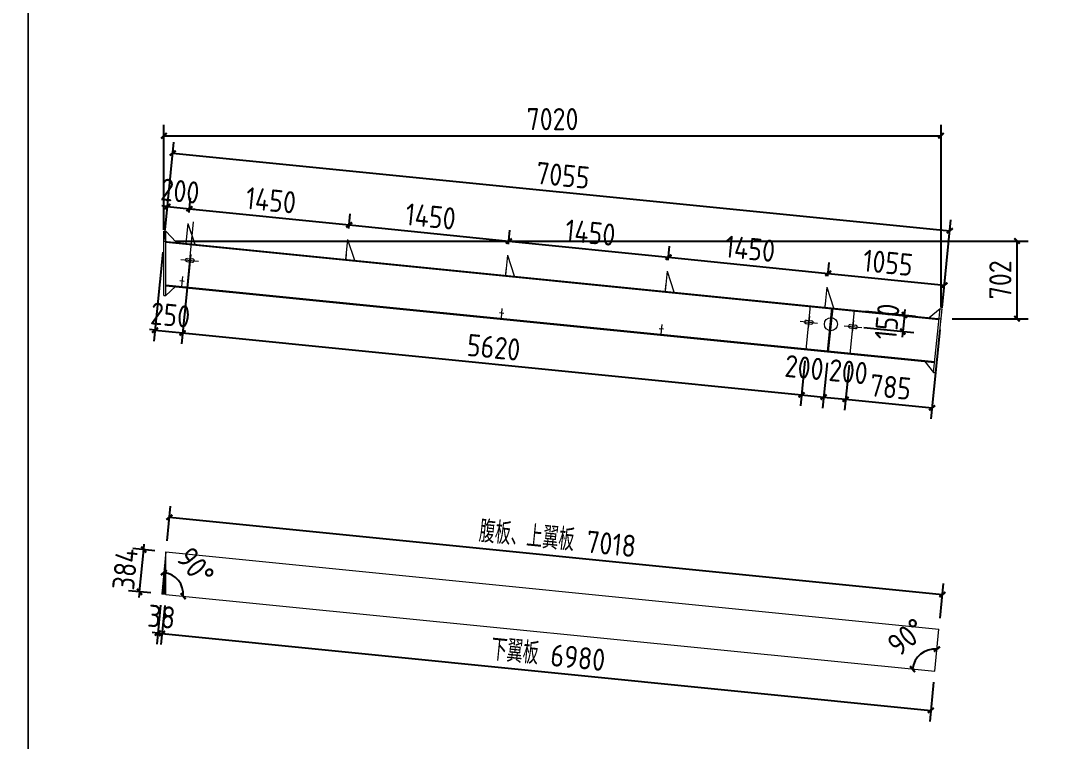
# Model space of a CAD drawing. Extents: x 485428 to 797698, y 56414 to 211814.
# Drawn here: x 718818 to 728069, y 116865 to 123382 of the extents above; entities that cross this region are included whole.
import ezdxf

# ---------------------------------------------------------------- set-up
doc = ezdxf.new("R2010")
doc.units = 0
doc.header["$LTSCALE"] = 1000
doc.header["$MEASUREMENT"] = 0
doc.styles.get("Standard").update_dxf_attribs({"font": 'gbenor.shx', "bigfont": 'gbcbig.shx'})
doc.dimstyles.get("Standard").update_dxf_attribs({"dimscale": 100, "dimtxt": 2, "dimasz": 0.4, "dimexe": 0.5, "dimexo": 1, "dimgap": 0.5, "dimtad": 1, "dimdec": 0, "dimzin": 0, "dimdsep": 46, "dimtxsty": 'Standard', "dimblk": 'ARCHTICK', "dimcen": 0.09, "dimadec": 0, "dimazin": 0, "dimtfac": 1, "dimtdec": 0, "dimtix": 1, "dimtmove": 2, "dimatfit": 3, "dimfxl": 1, "dimtolj": 1, "dimtzin": 0, "dimarcsym": 0})

# ---------------------------------------------------------------- blocks, each defined once
blk = doc.blocks.new('_ArchTick')
at = {"color": 0, "linetype": 'ByBlock', "const_width": 0.4}
blk.add_lwpolyline([(-0.5, -0.5), (0.5, 0.5)], dxfattribs=at)
blk = doc.blocks.new('*D1732')
at = {"color": 3, "lineweight": -2}
for p, q in [((720141.8, 121667.3), (720155.2, 121799.7)), ((720340.8, 121647.1), (720354.2, 121779.6)), ((720145.1, 121700.2), (720095.4, 121705.3)), ((720145.1, 121700.2), (720344.1, 121680.1)), ((720344.1, 121680.1), (720393.9, 121675.1))]:
    blk.add_line(p, q, dxfattribs=at)
at = {"layer": 'Defpoints', "color": 0}
for p in [(720344.1, 121680.1), (720131.7, 121567.8), (720330.7, 121547.6)]:
    blk.add_point(p, dxfattribs=at)
at = {"color": 3, "lineweight": -2, "xscale": 50, "yscale": 50, "zscale": 50}
for p, rotation in [((720145.1, 121700.2), 354.2225783568036), ((720344.1, 121680.1), 174.2225783568036)]:
    blk.add_blockref('_ArchTick', p, dxfattribs=dict(at, rotation=rotation))
at = {"color": 0, "lineweight": 15, "insert": (720259.7, 121839.4), "char_height": 200, "attachment_point": 5, "rotation": 354.22258}
blk.add_mtext('\\A1;200', dxfattribs=at)
blk = doc.blocks.new('*D1733')
at = {"color": 3, "lineweight": -2}
for p, q in [((720340.8, 121647.1), (720354.2, 121779.6)), ((720344.1, 121680.1), (721786.7, 121534.1)), ((721783.6, 121503.1), (721796.8, 121633.6))]:
    blk.add_line(p, q, dxfattribs=at)
at = {"layer": 'Defpoints', "color": 0}
for p in [(720330.7, 121547.6), (721786.7, 121534.1), (721773.5, 121403.6)]:
    blk.add_point(p, dxfattribs=at)
at = {"color": 3, "lineweight": -2, "xscale": 50, "yscale": 50, "zscale": 50}
for p, rotation in [((720344.1, 121680.1), 174.2225783568161), ((721786.7, 121534.1), 354.2225783568161)]:
    blk.add_blockref('_ArchTick', p, dxfattribs=dict(at, rotation=rotation))
at = {"color": 0, "lineweight": 15, "insert": (721080.5, 121756.4), "char_height": 200, "attachment_point": 5, "rotation": 354.22258}
blk.add_mtext('\\A1;1450', dxfattribs=at)
blk = doc.blocks.new('*D1734')
at = {"color": 3, "lineweight": -2}
for p, q in [((721783.6, 121503.1), (721796.8, 121633.6)), ((721786.7, 121534.1), (723229.4, 121388.2)), ((723226.4, 121358.8), (723239.4, 121487.7))]:
    blk.add_line(p, q, dxfattribs=at)
at = {"layer": 'Defpoints', "color": 0}
for p in [(721773.5, 121403.6), (723229.4, 121388.2), (723216.3, 121259.3)]:
    blk.add_point(p, dxfattribs=at)
at = {"color": 3, "lineweight": -2, "xscale": 50, "yscale": 50, "zscale": 50}
for p, rotation in [((721786.7, 121534.1), 174.2225783568161), ((723229.4, 121388.2), 354.2225783568161)]:
    blk.add_blockref('_ArchTick', p, dxfattribs=dict(at, rotation=rotation))
at = {"color": 0, "lineweight": 15, "insert": (722523.2, 121610.4), "char_height": 200, "attachment_point": 5, "rotation": 354.22258}
blk.add_mtext('\\A1;1450', dxfattribs=at)
blk = doc.blocks.new('*D1735')
at = {"color": 3, "lineweight": -2}
for p, q in [((723226.4, 121358.8), (723239.4, 121487.7)), ((723229.4, 121388.2), (724672, 121242.2)), ((724669.2, 121214.5), (724682.1, 121341.7))]:
    blk.add_line(p, q, dxfattribs=at)
at = {"layer": 'Defpoints', "color": 0}
for p in [(723216.3, 121259.3), (724672, 121242.2), (724659.1, 121115)]:
    blk.add_point(p, dxfattribs=at)
at = {"color": 3, "lineweight": -2, "xscale": 50, "yscale": 50, "zscale": 50}
for p, rotation in [((723229.4, 121388.2), 174.2225783568161), ((724672, 121242.2), 354.2225783568161)]:
    blk.add_blockref('_ArchTick', p, dxfattribs=dict(at, rotation=rotation))
at = {"color": 0, "lineweight": 15, "insert": (723965.8, 121464.4), "char_height": 200, "attachment_point": 5, "rotation": 354.22258}
blk.add_mtext('\\A1;1450', dxfattribs=at)
blk = doc.blocks.new('*D1736')
at = {"color": 3, "lineweight": -2}
for p, q in [((724669.2, 121214.5), (724682.1, 121341.7)), ((724672, 121242.2), (726114.6, 121096.3)), ((726112, 121070.3), (726124.7, 121195.8))]:
    blk.add_line(p, q, dxfattribs=at)
at = {"layer": 'Defpoints', "color": 0}
for p in [(724659.1, 121115), (726114.6, 121096.3), (726102, 120970.8)]:
    blk.add_point(p, dxfattribs=at)
at = {"color": 3, "lineweight": -2, "xscale": 50, "yscale": 50, "zscale": 50}
for p, rotation in [((724672, 121242.2), 174.2225783568161), ((726114.6, 121096.3), 354.2225783568161)]:
    blk.add_blockref('_ArchTick', p, dxfattribs=dict(at, rotation=rotation))
at = {"color": 0, "lineweight": 15, "insert": (725408.4, 121318.5), "char_height": 200, "attachment_point": 5, "rotation": 354.22258}
blk.add_mtext('\\A1;1450', dxfattribs=at)
blk = doc.blocks.new('*D1737')
at = {"color": 3, "lineweight": -2}
for p, q in [((726112, 121070.3), (726124.7, 121195.8)), ((726114.6, 121096.3), (727164.4, 120990)), ((727143.8, 120786.2), (727174.5, 121089.5))]:
    blk.add_line(p, q, dxfattribs=at)
at = {"layer": 'Defpoints', "color": 0}
for p in [(726102, 120970.8), (727164.4, 120990), (727133.7, 120686.7)]:
    blk.add_point(p, dxfattribs=at)
at = {"color": 3, "lineweight": -2, "xscale": 50, "yscale": 50, "zscale": 50}
for p, rotation in [((726114.6, 121096.3), 174.2225783568161), ((727164.4, 120990), 354.2225783568161)]:
    blk.add_blockref('_ArchTick', p, dxfattribs=dict(at, rotation=rotation))
at = {"color": 0, "lineweight": 15, "insert": (726654.6, 121192.4), "char_height": 200, "attachment_point": 5, "rotation": 354.22258}
blk.add_mtext('\\A1;1055', dxfattribs=at)
blk = doc.blocks.new('*D1738')
at = {"color": 3, "lineweight": -2}
for p, q in [((720123.8, 121488.2), (720203.3, 122283.2)), ((720193.3, 122183.7), (727213.2, 121481.7)), ((727143.7, 120786.2), (727223.2, 121581.2))]:
    blk.add_line(p, q, dxfattribs=at)
at = {"layer": 'Defpoints', "color": 0}
for p in [(727213.2, 121481.7), (720113.8, 121388.7), (727133.7, 120686.7)]:
    blk.add_point(p, dxfattribs=at)
at = {"color": 3, "lineweight": -2, "xscale": 50, "yscale": 50, "zscale": 50}
for p, rotation in [((720193.3, 122183.7), 174.2894068624965), ((727213.2, 121481.7), 354.2894068624964)]:
    blk.add_blockref('_ArchTick', p, dxfattribs=dict(at, rotation=rotation))
at = {"color": 0, "lineweight": 15, "insert": (723718.2, 121982), "char_height": 200, "attachment_point": 5, "rotation": 354.28941}
blk.add_mtext('\\A1;7055', dxfattribs=at)
blk = doc.blocks.new('*D1705')
at = {"color": 3, "lineweight": -2}
for p, q in [((720213.8, 121388.7), (727919.6, 121388.7)), ((727819.6, 121388.7), (727819.6, 120686.7)), ((727233.7, 120686.7), (727919.6, 120686.7))]:
    blk.add_line(p, q, dxfattribs=at)
at = {"layer": 'Defpoints', "color": 0}
for p in [(720113.8, 121388.7), (727133.7, 120686.7), (727819.6, 120686.7)]:
    blk.add_point(p, dxfattribs=at)
at = {"color": 3, "lineweight": -2, "xscale": 50, "yscale": 50, "zscale": 50}
for p, rotation in [((727819.6, 121388.7), 90), ((727819.6, 120686.7), 270)]:
    blk.add_blockref('_ArchTick', p, dxfattribs=dict(at, rotation=rotation))
at = {"color": 0, "lineweight": 15, "insert": (727669.6, 121037.7), "char_height": 200, "attachment_point": 5, "rotation": 90}
blk.add_mtext('\\A1;702', dxfattribs=at)
blk = doc.blocks.new('*D1706')
at = {"color": 3, "lineweight": -2}
for p, q in [((720113.8, 121488.7), (720113.8, 122440)), ((727133.7, 120786.7), (727133.7, 122440)), ((720113.8, 122340), (727133.7, 122340))]:
    blk.add_line(p, q, dxfattribs=at)
at = {"layer": 'Defpoints', "color": 0}
for p in [(727133.7, 122340), (720113.8, 121388.7), (727133.7, 120686.7)]:
    blk.add_point(p, dxfattribs=at)
at = {"color": 3, "lineweight": -2, "xscale": 50, "yscale": 50, "zscale": 50, "rotation": 180}
blk.add_blockref('_ArchTick', (720113.8, 122340), dxfattribs=at)
at = {"color": 3, "lineweight": -2, "xscale": 50, "yscale": 50, "zscale": 50}
blk.add_blockref('_ArchTick', (727133.7, 122340), dxfattribs=at)
at = {"color": 0, "lineweight": 15, "insert": (723623.8, 122490), "char_height": 200, "attachment_point": 5}
blk.add_mtext('\\A1;7020', dxfattribs=at)
blk = doc.blocks.new('*D1739')
at = {"color": 3, "lineweight": -2}
for p, q in [((720103.9, 121289.2), (720023.2, 120482.9)), ((720352.5, 121264.3), (720271.9, 120458.1)), ((720033.2, 120582.4), (719983.4, 120587.4)), ((720033.2, 120582.4), (720281.9, 120557.6)), ((720281.9, 120557.6), (720331.6, 120552.6))]:
    blk.add_line(p, q, dxfattribs=at)
at = {"layer": 'Defpoints', "color": 0}
for p in [(720113.8, 121388.7), (720362.5, 121363.8), (720281.9, 120557.6)]:
    blk.add_point(p, dxfattribs=at)
at = {"color": 3, "lineweight": -2, "xscale": 50, "yscale": 50, "zscale": 50}
for p, rotation in [((720033.2, 120582.4), 354.2894068624977), ((720281.9, 120557.6), 174.2894068624977)]:
    blk.add_blockref('_ArchTick', p, dxfattribs=dict(at, rotation=rotation))
at = {"color": 0, "lineweight": 15, "insert": (720172.5, 120719.3), "char_height": 200, "attachment_point": 5, "rotation": 354.28941}
blk.add_mtext('\\A1;250', dxfattribs=at)
blk = doc.blocks.new('*D1740')
at = {"color": 3, "lineweight": -2}
for p, q in [((720352.5, 121264.3), (720271.9, 120458.1)), ((720281.9, 120557.6), (725874, 119998.4)), ((725904.9, 120307.1), (725864, 119898.8))]:
    blk.add_line(p, q, dxfattribs=at)
at = {"layer": 'Defpoints', "color": 0}
for p in [(720362.5, 121363.8), (725914.8, 120406.6), (725874, 119998.4)]:
    blk.add_point(p, dxfattribs=at)
at = {"color": 3, "lineweight": -2, "xscale": 50, "yscale": 50, "zscale": 50}
for p, rotation in [((720281.9, 120557.6), 174.2894068625288), ((725874, 119998.4), 354.2894068625288)]:
    blk.add_blockref('_ArchTick', p, dxfattribs=dict(at, rotation=rotation))
at = {"color": 0, "lineweight": 15, "insert": (723092.9, 120427.2), "char_height": 200, "attachment_point": 5, "rotation": 354.28941}
blk.add_mtext('\\A1;5620', dxfattribs=at)
blk = doc.blocks.new('*D1741')
at = {"color": 3, "lineweight": -2}
for p, q in [((725904.9, 120307.1), (725864, 119898.8)), ((726103.9, 120287.2), (726063, 119878.9)), ((725874, 119998.4), (726073, 119978.4))]:
    blk.add_line(p, q, dxfattribs=at)
at = {"layer": 'Defpoints', "color": 0}
for p in [(725914.8, 120406.6), (726113.8, 120386.7), (726073, 119978.4)]:
    blk.add_point(p, dxfattribs=at)
at = {"color": 3, "lineweight": -2, "xscale": 50, "yscale": 50, "zscale": 50}
for p, rotation in [((725874, 119998.4), 174.2894068625288), ((726073, 119978.4), 354.2894068625288)]:
    blk.add_blockref('_ArchTick', p, dxfattribs=dict(at, rotation=rotation))
at = {"color": 0, "lineweight": 15, "insert": (725898.6, 120244.7), "char_height": 200, "attachment_point": 5, "rotation": 354.28941}
blk.add_mtext('\\A1;200', dxfattribs=at)
blk = doc.blocks.new('*D1742')
at = {"color": 3, "lineweight": -2}
for p, q in [((726103.9, 120287.2), (726063, 119878.9)), ((726302.9, 120267.3), (726262, 119859)), ((726073, 119978.4), (726272, 119958.5))]:
    blk.add_line(p, q, dxfattribs=at)
at = {"layer": 'Defpoints', "color": 0}
for p in [(726113.8, 120386.7), (726312.8, 120366.8), (726272, 119958.5)]:
    blk.add_point(p, dxfattribs=at)
at = {"color": 3, "lineweight": -2, "xscale": 50, "yscale": 50, "zscale": 50}
for p, rotation in [((726073, 119978.4), 174.2894068625288), ((726272, 119958.5), 354.2894068625288)]:
    blk.add_blockref('_ArchTick', p, dxfattribs=dict(at, rotation=rotation))
at = {"color": 0, "lineweight": 15, "insert": (726296.9, 120207.3), "char_height": 200, "attachment_point": 5, "rotation": 354.28941}
blk.add_mtext('\\A1;200', dxfattribs=at)
blk = doc.blocks.new('*D1743')
at = {"color": 3, "lineweight": -2}
for p, q in [((727123.8, 120587.2), (727043.1, 119780.9)), ((726302.9, 120267.3), (726262, 119859)), ((726272, 119958.5), (727053.1, 119880.4))]:
    blk.add_line(p, q, dxfattribs=at)
at = {"layer": 'Defpoints', "color": 0}
for p in [(727133.7, 120686.7), (726312.8, 120366.8), (727053.1, 119880.4)]:
    blk.add_point(p, dxfattribs=at)
at = {"color": 3, "lineweight": -2, "xscale": 50, "yscale": 50, "zscale": 50}
for p, rotation in [((726272, 119958.5), 174.2894068625288), ((727053.1, 119880.4), 354.2894068625288)]:
    blk.add_blockref('_ArchTick', p, dxfattribs=dict(at, rotation=rotation))
at = {"color": 0, "lineweight": 15, "insert": (726677.5, 120068.8), "char_height": 200, "attachment_point": 5, "rotation": 354.28941}
blk.add_mtext('\\A1;785', dxfattribs=at)
blk = doc.blocks.new('*D1744')
at = {"color": 0, "lineweight": -2}
blk.add_arc((720093.6, 118197.9), 194.9, 354.28941, 84.28941, dxfattribs=at)
at = {"layer": 'Defpoints', "color": 0}
for p in [(720131.8, 118580), (720271.3, 118278), (720093.6, 118197.9), (720131.8, 118194), (727076.8, 117499.5)]:
    blk.add_point(p, dxfattribs=at)
at = {"color": 0, "lineweight": -2, "xscale": 50, "yscale": 50, "zscale": 50}
for p, rotation in [((720113, 118391.8), 174.2894068624981), ((720287.6, 118178.5), 264.2894068624986)]:
    blk.add_blockref('_ArchTick', p, dxfattribs=dict(at, rotation=rotation))
at = {"color": 0, "lineweight": 15, "insert": (720399.3, 118447.9), "char_height": 200, "attachment_point": 5, "rotation": 309.28941}
blk.add_mtext('\\A1;90°', dxfattribs=at)
blk = doc.blocks.new('*D1745')
at = {"color": 3, "lineweight": -2}
for p, q in [((720141.8, 118679.5), (720173, 118991.3)), ((720163, 118891.8), (727146.2, 118193.5)), ((727125, 117981.1), (727156.1, 118293))]:
    blk.add_line(p, q, dxfattribs=at)
at = {"layer": 'Defpoints', "color": 0}
for p in [(720131.8, 118580), (727146.2, 118193.5), (727115, 117881.6)]:
    blk.add_point(p, dxfattribs=at)
at = {"color": 3, "lineweight": -2, "xscale": 50, "yscale": 50, "zscale": 50}
for p, rotation in [((720163, 118891.8), 174.2894068625007), ((727146.2, 118193.5), 354.2894068625007)]:
    blk.add_blockref('_ArchTick', p, dxfattribs=dict(at, rotation=rotation))
at = {"color": 0, "lineweight": 15, "insert": (723670.2, 118698.5), "char_height": 200, "attachment_point": 5, "rotation": 354.28941}
blk.add_mtext('\\A1;腹板、上翼板 7018', dxfattribs=at)
blk = doc.blocks.new('*D1746')
at = {"color": 3, "lineweight": -2}
for p, q in [((720083.7, 118098.4), (720048.4, 117745.7)), ((720121.9, 118094.5), (720086.6, 117741.9)), ((720058.3, 117845.2), (720008.6, 117850.2)), ((720058.3, 117845.2), (720096.5, 117841.4)), ((720096.5, 117841.4), (720146.3, 117836.4))]:
    blk.add_line(p, q, dxfattribs=at)
at = {"layer": 'Defpoints', "color": 0}
for p in [(720093.6, 118197.9), (720131.8, 118194), (720096.5, 117841.4)]:
    blk.add_point(p, dxfattribs=at)
at = {"color": 3, "lineweight": -2, "xscale": 50, "yscale": 50, "zscale": 50}
for p, rotation in [((720058.3, 117845.2), 354.2894068624398), ((720096.5, 117841.4), 174.2894068624399)]:
    blk.add_blockref('_ArchTick', p, dxfattribs=dict(at, rotation=rotation))
at = {"color": 0, "lineweight": 15, "insert": (720092.4, 117992.5), "char_height": 200, "attachment_point": 5, "rotation": 354.28941}
blk.add_mtext('\\A1;38', dxfattribs=at)
blk = doc.blocks.new('*D1747')
at = {"color": 3, "lineweight": -2}
for p, q in [((720121.9, 118094.5), (720086.6, 117741.9)), ((720096.5, 117841.4), (727041.5, 117146.9)), ((727066.8, 117400), (727031.6, 117047.4))]:
    blk.add_line(p, q, dxfattribs=at)
at = {"layer": 'Defpoints', "color": 0}
for p in [(720131.8, 118194), (727076.8, 117499.5), (727041.5, 117146.9)]:
    blk.add_point(p, dxfattribs=at)
at = {"color": 3, "lineweight": -2, "xscale": 50, "yscale": 50, "zscale": 50}
for p, rotation in [((720096.5, 117841.4), 174.2894068624241), ((727041.5, 117146.9), 354.2894068624241)]:
    blk.add_blockref('_ArchTick', p, dxfattribs=dict(at, rotation=rotation))
at = {"color": 0, "lineweight": 15, "insert": (723584.6, 117650), "char_height": 200, "attachment_point": 5, "rotation": 354.28941}
blk.add_mtext('\\A1;下翼板 6980', dxfattribs=at)
blk = doc.blocks.new('*D1748')
at = {"color": 3, "lineweight": -2}
for p, q in [((720032.3, 118589.9), (719831.9, 118609.9)), ((719893.2, 118217.9), (719931.4, 118600)), ((719931.4, 118600), (719936.4, 118649.8)), ((719994.1, 118207.8), (719793.7, 118227.9)), ((719893.2, 118217.9), (719888.2, 118168.2))]:
    blk.add_line(p, q, dxfattribs=at)
at = {"layer": 'Defpoints', "color": 0}
for p in [(719931.4, 118600), (720131.8, 118580), (720093.6, 118197.9)]:
    blk.add_point(p, dxfattribs=at)
at = {"color": 3, "lineweight": -2, "xscale": 50, "yscale": 50, "zscale": 50}
for p, rotation in [((719931.4, 118600), 264.2894068625095), ((719893.2, 118217.9), 84.28940686250944)]:
    blk.add_blockref('_ArchTick', p, dxfattribs=dict(at, rotation=rotation))
at = {"color": 0, "lineweight": 15, "insert": (719763, 118423.9), "char_height": 200, "attachment_point": 5, "rotation": 84.28941}
blk.add_mtext('\\A1;384', dxfattribs=at)
blk = doc.blocks.new('*D1763')
at = {"color": 3, "lineweight": -2}
for p, q in [((726452.1, 120754.8), (726902.9, 120709.8)), ((726803.4, 120719.7), (726808.4, 120769.5)), ((726803.4, 120719.7), (726788.5, 120570.5)), ((726437.2, 120605.6), (726888, 120560.5)), ((726788.5, 120570.5), (726783.5, 120520.7))]:
    blk.add_line(p, q, dxfattribs=at)
at = {"layer": 'Defpoints', "color": 0}
for p in [(726352.6, 120764.8), (726337.7, 120615.5), (726788.5, 120570.5)]:
    blk.add_point(p, dxfattribs=at)
at = {"color": 3, "lineweight": -2, "xscale": 50, "yscale": 50, "zscale": 50}
for p, rotation in [((726803.4, 120719.7), 264.2894068624428), ((726788.5, 120570.5), 84.2894068624428)]:
    blk.add_blockref('_ArchTick', p, dxfattribs=dict(at, rotation=rotation))
at = {"color": 0, "lineweight": 15, "insert": (726646.7, 120660), "char_height": 200, "attachment_point": 5, "rotation": 84.28941}
blk.add_mtext('\\A1;150', dxfattribs=at)
blk = doc.blocks.new('*D3262')
at = {"color": 0, "lineweight": -2}
blk.add_arc((727076.8, 117499.5), 201.6, 84.28941, 174.28941, dxfattribs=at)
at = {"layer": 'Defpoints', "color": 0}
for p in [(720131.8, 118194), (727115, 117881.6), (726993.9, 117683.3), (727076.8, 117499.5), (727076.8, 117499.5)]:
    blk.add_point(p, dxfattribs=at)
at = {"color": 0, "lineweight": -2, "xscale": 50, "yscale": 50, "zscale": 50}
for p, rotation in [((727096.9, 117700.2), 354.2894068624908), ((726876.2, 117519.6), 264.2894068624989)]:
    blk.add_blockref('_ArchTick', p, dxfattribs=dict(at, rotation=rotation))
at = {"color": 0, "lineweight": 15, "insert": (726822.5, 117810.4), "char_height": 200, "attachment_point": 5, "rotation": 39.28941}
blk.add_mtext('\\A1;90°', dxfattribs=at)

msp = doc.modelspace()

# ---------------------------------------------------------------- hatches: boundary and pattern name
at = {"lineweight": 15}
h = msp.add_hatch(dxfattribs=at)
h.set_pattern_fill('ANSI31', color=256, scale=5, style=0)
h.set_pattern_definition([(45, (-1e-08, -31500), (-5.612660076, 5.612660076), [])])
h.paths.add_polyline_path([(720131.8, 118580), (720093.6, 118197.9), (720131.8, 118194)])

# ---------------------------------------------------------------- linework, layer by layer
at = {"color": 2, "lineweight": 15}
for p, q in [((720131.7, 121567.8), (720113.8, 121388.7)), ((720113.8, 121478.7), (720131.8, 121478.7)), ((720113.8, 120896.7), (720113.8, 121478.7)), ((720131.8, 120896.7), (720131.8, 121478.7)), ((720131.8, 121478.7), (720223.2, 121377.7)), ((720330.7, 121547.6), (720312.6, 121368.6)), ((720330.7, 121547.6), (720392.2, 121360.8)), ((721773.5, 121403.6), (721755.4, 121224.5)), ((721773.5, 121403.6), (721835, 121216.8)), ((721760.3, 121273.6), (721755.6, 121226.4)), ((723216.3, 121259.3), (723198.2, 121080.2)), ((723216.3, 121259.3), (723277.8, 121072.5)), ((723203.3, 121131), (723198.6, 121083.8)), ((724659.1, 121115), (724641, 120936)), ((724659.1, 121115), (724720.6, 120928.2)), ((720282.2, 121068.3), (720273.2, 120978.8)), ((720219.6, 120976.1), (720131.8, 120896.7)), ((724646.3, 120988.4), (724641.6, 120941.2)), ((726102, 120970.8), (726083.8, 120791.7)), ((726102, 120970.8), (726163.5, 120783.9)), ((720113.8, 120896.7), (720131.8, 120896.7)), ((726089.2, 120845.8), (726084.5, 120798.6)), ((723167.8, 120779.8), (723158.8, 120690.2)), ((726108.8, 120387.2), (726148.6, 120785.2)), ((726118.8, 120386.2), (726158.6, 120784.2)), ((727026.3, 120697.4), (727124.8, 120778)), ((727067, 120200.9), (727124.8, 120778)), ((727085, 120199.1), (727142.7, 120776.2)), ((727124.8, 120778), (727142.7, 120776.2)), ((724610.6, 120635.5), (724601.6, 120545.9)), ((726986.4, 120299.4), (727067, 120200.9)), ((727067, 120200.9), (727085, 120199.1)), ((720131.8, 118194), (720131.8, 118580))]:
    msp.add_line(p, q, dxfattribs=at)
at = {"color": 1, "lineweight": 15}
for p, q in [((720322.7, 120965.8), (720382.4, 121562.8)), ((725914.8, 120406.6), (725954.6, 120804.6)), ((726113.8, 120386.7), (726153.6, 120784.7)), ((726312.8, 120366.8), (726352.6, 120764.8)), ((725889.9, 120409.1), (725890.7, 120417)), ((725939.7, 120404.1), (725940.5, 120412.1))]:
    msp.add_line(p, q, dxfattribs=at)
at = {"lineweight": 15}
for p, q in [((720113.8, 121388.7), (727133.7, 120686.7)), ((720131.8, 121378.8), (727115, 120680.5)), ((720267.7, 121222.5), (720426.9, 121206.6)), ((720320.9, 121202.1), (720370.6, 121197.2)), ((720323.9, 121232), (720373.6, 121227)), ((720352.7, 121269.3), (720341.8, 121159.9)), ((720258.3, 121030.5), (720298.1, 121026.5)), ((720131.8, 120992.9), (727076.8, 120298.4)), ((720131.8, 120984.9), (727076, 120290.5)), ((723143.9, 120742), (723183.7, 120738)), ((725860.1, 120663.3), (726019.3, 120647.4)), ((725913.3, 120642.9), (725963.1, 120637.9)), ((725916.3, 120672.8), (725966.1, 120667.8)), ((725945.2, 120710.1), (725934.2, 120600.6)), ((726314.3, 120633), (726364.1, 120628)), ((726343.2, 120670.3), (726332.2, 120560.8)), ((724586.7, 120597.7), (724626.5, 120593.7)), ((726258.1, 120623.5), (726417.3, 120607.6)), ((726311.3, 120603.1), (726361.1, 120598.1)), ((720131.8, 118580), (720093.6, 118197.9)), ((720131.8, 118580), (727115, 117881.6)), ((720131.8, 118194), (720093.6, 118197.9)), ((720131.8, 118194), (727076.8, 117499.5)), ((727076.8, 117499.5), (727115, 117881.6))]:
    msp.add_line(p, q, dxfattribs=at)
for points in [[(704038.1, 123614.2), (718888.1, 123614.2), (718888.1, 113114.2), (704038.1, 113114.2)], [(718888.1, 123614.2), (733738.1, 123614.2), (733738.1, 113114.2), (718888.1, 113114.2)]]:
    msp.add_lwpolyline(points, close=True, dxfattribs=at)
msp.add_circle((726138.8, 120637), 58.7, dxfattribs=at)
for centre, start, end in [((720322.4, 121217.1), 84.28941, 264.28941), ((720372.1, 121212.1), 264.28941, 84.28941), ((725914.8, 120657.8), 84.28941, 264.28941), ((725964.6, 120652.9), 264.28941, 84.28941), ((726312.8, 120618), 84.28941, 264.28941), ((726362.6, 120613.1), 264.28941, 84.28941)]:
    msp.add_arc(centre, 15, start, end, dxfattribs=at)

# ---------------------------------------------------------------- dimensions: what is measured, and where the dimension line sits
dim = msp.add_linear_dim(base=(727133.7, 122340), p1=(720113.8, 121388.7), p2=(727133.7, 120686.7), dimstyle='Standard', override={"dimtxt": 2, "dimasz": 0.5, "dimexe": 1, "dimexo": 1, "dimclrd": 3, "dimclre": 3}, dxfattribs=at)
dim.commit()
dim.dimension.update_dxf_attribs({"geometry": '*D1706', "text_midpoint": (723623.8, 122490)})
for p1, p2, distance, picture, middle in [((720113.8, 121388.7), (727133.7, 120686.7), 799, '*D1738', (723718.2, 121982)), ((720131.7, 121567.8), (720330.7, 121547.6), 133.1, '*D1732', (720259.7, 121839.4)), ((720113.8, 121388.7), (720362.5, 121363.8), -810.3, '*D1739', (720172.5, 120719.3)), ((726352.6, 120764.8), (726337.7, 120615.5), 453.1, '*D1763', (726646.7, 120660)), ((720093.6, 118197.9), (720131.8, 118580), 201.4, '*D1748', (719763, 118423.9)), ((720093.6, 118197.9), (720131.8, 118194), -354.4, '*D1746', (720092.4, 117992.5))]:
    dim = msp.add_aligned_dim(p1=p1, p2=p2, distance=distance, dimstyle='Standard', override={"dimtxt": 2, "dimasz": 0.5, "dimexe": 1, "dimexo": 1, "dimclrd": 3, "dimclre": 3}, dxfattribs=at)
    dim.commit()
    dim.dimension.update_dxf_attribs({"geometry": picture, "text_midpoint": middle})
for base, p1, p2, angle, picture, middle in [((721786.7, 121534.1), (720330.7, 121547.6), (721773.5, 121403.6), 174.22258, '*D1733', (721080.5, 121756.4)), ((723229.4, 121388.2), (721773.5, 121403.6), (723216.3, 121259.3), 174.22258, '*D1734', (722523.2, 121610.4)), ((724672, 121242.2), (723216.3, 121259.3), (724659.1, 121115), 174.22258, '*D1735', (723965.8, 121464.4)), ((726114.6, 121096.3), (724659.1, 121115), (726102, 120970.8), 174.22258, '*D1736', (725408.4, 121318.5)), ((727819.6, 120686.7), (720113.8, 121388.7), (727133.7, 120686.7), 90, '*D1705', (727669.6, 121037.7)), ((725874, 119998.4), (720362.5, 121363.8), (725914.8, 120406.6), 174.28941, '*D1740', (723092.9, 120427.2)), ((727164.4, 120990), (726102, 120970.8), (727133.7, 120686.7), 174.22258, '*D1737', (726654.6, 121192.4)), ((727053.1, 119880.4), (726312.8, 120366.8), (727133.7, 120686.7), 174.28941, '*D1743', (726677.5, 120068.8))]:
    dim = msp.add_linear_dim(base=base, p1=p1, p2=p2, angle=angle, dimstyle='Standard', override={"dimtxt": 2, "dimasz": 0.5, "dimexe": 1, "dimexo": 1, "dimclrd": 3, "dimclre": 3}, dxfattribs=at)
    dim.commit()
    dim.dimension.update_dxf_attribs({"geometry": picture, "text_midpoint": middle})
for base, p1, p2, picture, middle in [((726073, 119978.4), (725914.8, 120406.6), (726113.8, 120386.7), '*D1741', (725898.6, 120244.7)), ((726272, 119958.5), (726113.8, 120386.7), (726312.8, 120366.8), '*D1742', (726296.9, 120207.3))]:
    dim = msp.add_linear_dim(base=base, p1=p1, p2=p2, angle=174.28941, dimstyle='Standard', override={"dimtxt": 2, "dimasz": 0.5, "dimexe": 1, "dimexo": 1, "dimclrd": 3, "dimclre": 3}, dxfattribs=at)
    dim.commit()
    dim.dimension.update_dxf_attribs({"geometry": picture, "text_midpoint": middle, "dimtype": 160})
dim = msp.add_aligned_dim(p1=(720131.8, 118580), p2=(727115, 117881.6), distance=313.4, text='腹板、上翼板 7018', dimstyle='Standard', override={"dimtxt": 2, "dimasz": 0.5, "dimexe": 1, "dimexo": 1, "dimclrd": 3, "dimclre": 3}, dxfattribs=at)
dim.commit()
dim.dimension.update_dxf_attribs({"geometry": '*D1745', "text_midpoint": (723670.2, 118698.5)})
at = {"color": 1, "lineweight": 15}
for base, line2, picture, middle in [((720271.3, 118278), ((720131.8, 118580), (720093.6, 118197.9)), '*D1744', (720399.3, 118447.9)), ((726993.9, 117683.3), ((727076.8, 117499.5), (727115, 117881.6)), '*D3262', (726822.5, 117810.4))]:
    dim = msp.add_angular_dim_2l(base=base, line1=((720131.8, 118194), (727076.8, 117499.5)), line2=line2, dimstyle='Standard', override={"dimtxt": 2, "dimasz": 0.5, "dimgap": 1}, dxfattribs=at)
    dim.commit()
    dim.dimension.update_dxf_attribs({"geometry": picture, "text_midpoint": middle})
at = {"lineweight": 15}
dim = msp.add_linear_dim(base=(727041.5, 117146.9), p1=(720131.8, 118194), p2=(727076.8, 117499.5), angle=174.28941, text='下翼板 6980', dimstyle='Standard', override={"dimtxt": 2, "dimasz": 0.5, "dimexe": 1, "dimexo": 1, "dimclrd": 3, "dimclre": 3}, dxfattribs=at)
dim.commit()
dim.dimension.update_dxf_attribs({"geometry": '*D1747', "text_midpoint": (723584.6, 117650)})

doc.saveas('drawing.dxf')
